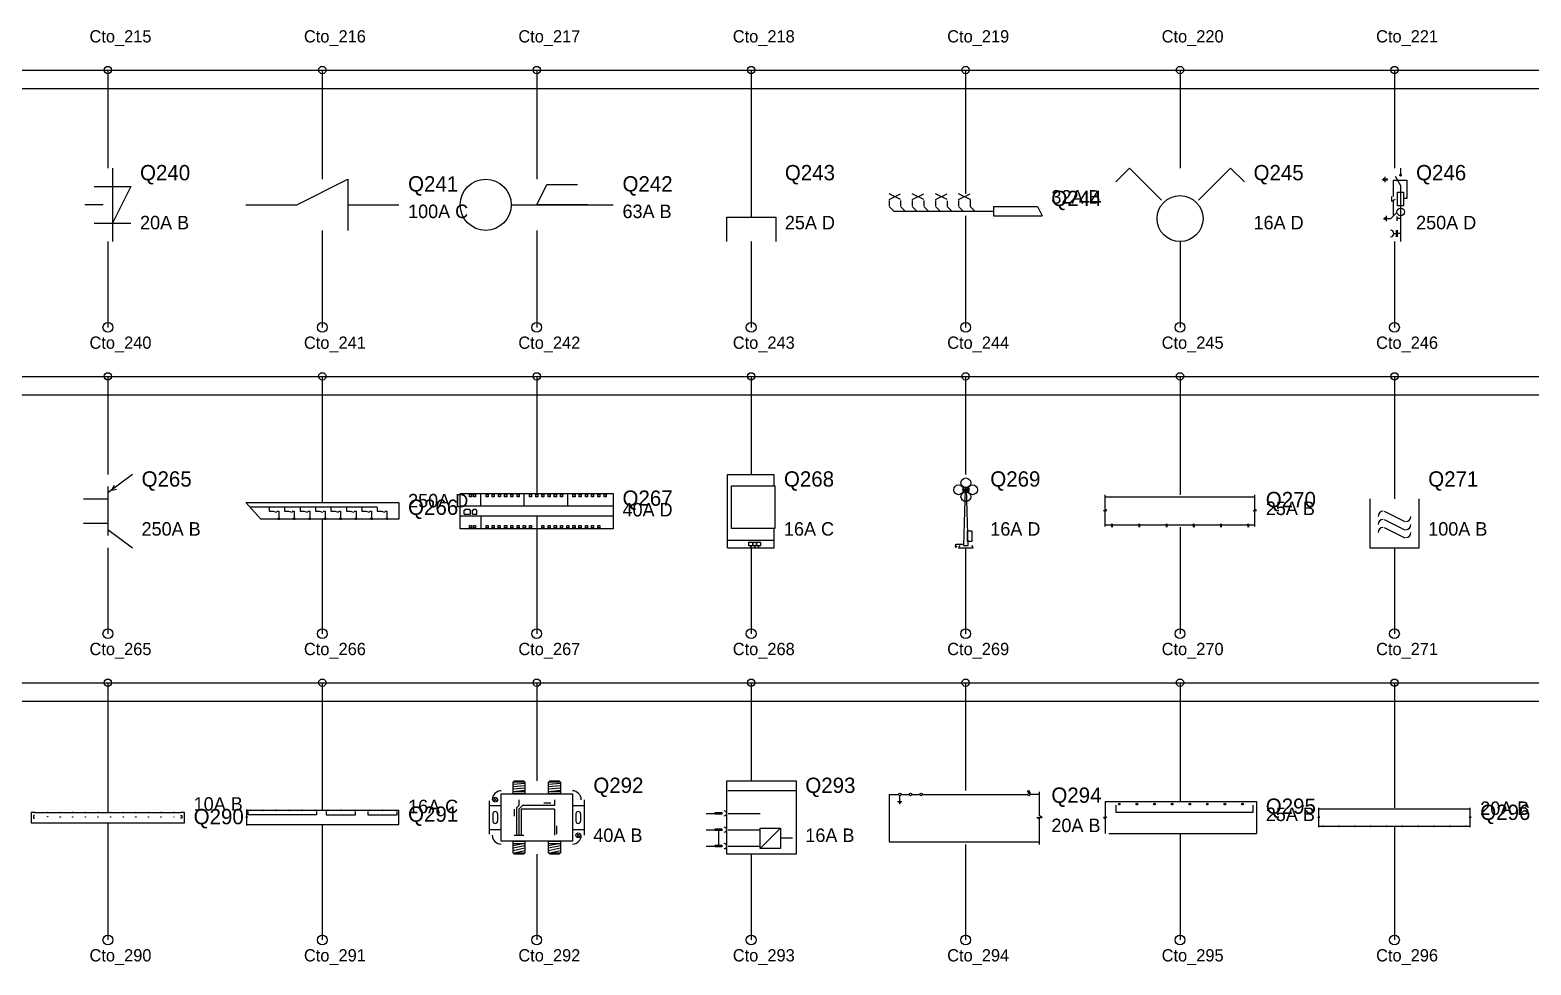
# Model space of a CAD drawing. Header units: metres. Extents: x 2 to 99, y 2 to 133.
# Drawn here: x 54.73 to 79.23, y 69.39 to 84.65 of the extents above; entities that cross this region are included whole.
import ezdxf

# ---------------------------------------------------------------- set-up
doc = ezdxf.new("R2010")
doc.units = ezdxf.units.M
for name, color, linetype in [('BARRAS_BUSBAR', 7, 'Continuous'), ('COMPONENTES', 7, 'Continuous'), ('LINEAS_FUERZA', 7, 'Continuous'), ('TEXTOS_CIRCUITO', 7, 'Continuous')]:
    doc.layers.add(name, color=color, linetype=linetype)

msp = doc.modelspace()

# ---------------------------------------------------------------- linework, layer by layer
at = {"layer": 'BARRAS_BUSBAR'}
for p, q in [((5, 84), (96, 84)), ((5, 83.7), (96, 83.7)), ((5, 79), (96, 79)), ((5, 78.7), (96, 78.7)), ((5, 74), (96, 74)), ((5, 73.7), (96, 73.7))]:
    msp.add_line(p, q, dxfattribs=at)
at = {"layer": 'COMPONENTES'}
for p, q in [((56.075, 82.4), (56.075, 81.2)), ((66.5, 82.4), (66.5, 81.6)), ((72.675, 82.4), (72.45, 82.175)), ((73.2, 81.875), (72.675, 82.4)), ((73.8, 81.875), (74.325, 82.4)), ((74.325, 82.4), (74.55, 82.175)), ((77.1, 82.4), (77.1, 82.29)), ((76.797, 82.213), (76.797, 82.202)), ((76.819, 82.235), (76.819, 82.191)), ((76.841, 82.257), (76.841, 82.169)), ((76.852, 82.213), (76.863, 82.213)), ((76.874, 82.235), (76.874, 82.191)), ((77.078, 82.29), (77.122, 82.29)), ((68.75, 81.885), (68.939, 81.98)), ((68.939, 81.885), (68.75, 81.98)), ((68.75, 81.87), (68.75, 81.786)), ((68.939, 81.87), (68.939, 81.786)), ((69.129, 81.885), (69.318, 81.98)), ((69.318, 81.885), (69.129, 81.98)), ((69.129, 81.87), (69.129, 81.786)), ((69.318, 81.87), (69.318, 81.786)), ((69.508, 81.885), (69.697, 81.98)), ((69.697, 81.885), (69.508, 81.98)), ((69.508, 81.87), (69.508, 81.786)), ((69.697, 81.866), (69.697, 81.772)), ((69.886, 81.885), (70.076, 81.98)), ((70.076, 81.885), (69.886, 81.98)), ((69.886, 81.87), (69.886, 81.786)), ((70.076, 81.885), (70.076, 81.772)), ((76.982, 81.629), (76.982, 81.872)), ((55.925, 81.8), (55.625, 81.8)), ((58.25, 81.8), (59.083, 81.8)), ((59.917, 81.8), (60.75, 81.8)), ((62.583, 81.8), (64.25, 81.8)), ((68.75, 81.772), (68.826, 81.696)), ((68.831, 81.696), (70.455, 81.696)), ((68.939, 81.772), (69.015, 81.696)), ((69.129, 81.772), (69.205, 81.696)), ((69.318, 81.772), (69.394, 81.696)), ((69.508, 81.772), (69.583, 81.696)), ((69.697, 81.772), (69.773, 81.696)), ((69.886, 81.772), (69.962, 81.696)), ((70.075, 81.773), (70.151, 81.697)), ((70.455, 81.772), (70.455, 81.62)), ((70.455, 81.772), (71.174, 81.772)), ((70.455, 81.62), (71.25, 81.62)), ((71.174, 81.772), (71.25, 81.62)), ((76.844, 81.597), (76.844, 81.553)), ((76.866, 81.619), (76.866, 81.531)), ((77.037, 81.607), (77.037, 81.541)), ((55.775, 81.5), (56.375, 81.5)), ((76.822, 81.575), (76.822, 81.564)), ((77.026, 81.387), (77.026, 81.277)), ((77.045, 81.387), (77.045, 81.277)), ((77.092, 81.574), (77.048, 81.574)), ((76.99, 81.332), (77.023, 81.332)), ((77.1, 81.332), (77.045, 81.332)), ((56.4, 77.4), (56, 77.1)), ((56, 77.2), (56, 76.4)), ((66.115, 77.4), (66.866, 77.4)), ((66.115, 76.2), (66.115, 77.4)), ((66.873, 77.217), (66.873, 77.4)), ((77, 77.4), (77, 76.999)), ((55.6, 77), (56, 77)), ((58.25, 76.939), (58.496, 76.671)), ((61.919, 77.074), (61.919, 77.087)), ((61.986, 77.074), (61.986, 77.087)), ((62.088, 76.884), (62.088, 77.084)), ((62.189, 77.074), (62.189, 77.087)), ((62.291, 77.074), (62.291, 77.087)), ((62.392, 77.074), (62.392, 77.087)), ((62.493, 77.074), (62.493, 77.087)), ((62.595, 77.074), (62.595, 77.087)), ((62.696, 77.074), (62.696, 77.087)), ((62.797, 76.884), (62.797, 77.084)), ((62.899, 77.074), (62.899, 77.087)), ((63, 77.074), (63, 77.087)), ((63.101, 77.074), (63.101, 77.087)), ((63.203, 77.074), (63.203, 77.087)), ((63.304, 77.074), (63.304, 77.087)), ((63.405, 77.074), (63.405, 77.087)), ((63.507, 76.884), (63.507, 77.084)), ((63.608, 77.074), (63.608, 77.087)), ((63.709, 77.074), (63.709, 77.087)), ((63.811, 77.074), (63.811, 77.087)), ((63.912, 77.074), (63.912, 77.087)), ((64.014, 77.074), (64.014, 77.087)), ((64.115, 77.074), (64.115, 77.087)), ((72.278, 77.036), (74.722, 77.036)), ((60.397, 76.864), (58.316, 76.864)), ((61.818, 76.817), (61.831, 76.817)), ((61.818, 76.749), (61.818, 76.817)), ((61.818, 76.749), (61.919, 76.749)), ((61.831, 76.83), (61.905, 76.83)), ((61.831, 76.817), (61.831, 76.83)), ((61.905, 76.817), (61.905, 76.83)), ((61.919, 76.817), (61.905, 76.817)), ((61.919, 76.749), (61.919, 76.817)), ((61.953, 76.817), (61.966, 76.817)), ((61.953, 76.749), (61.953, 76.817)), ((61.953, 76.749), (62.02, 76.749)), ((61.966, 76.83), (62.007, 76.83)), ((61.966, 76.817), (61.966, 76.83)), ((62.007, 76.82), (62.007, 76.83)), ((62.02, 76.817), (62.007, 76.817)), ((62.02, 76.749), (62.02, 76.817)), ((62.088, 76.716), (62.088, 76.513)), ((63, 76.716), (63, 76.513)), ((76.833, 76.798), (77.167, 76.631)), ((56, 76.6), (55.6, 76.6)), ((56, 76.5), (56.4, 76.2)), ((58.663, 76.671), (58.496, 76.671)), ((58.773, 76.671), (58.644, 76.671)), ((58.915, 76.671), (58.802, 76.671)), ((59.026, 76.671), (58.899, 76.671)), ((59.167, 76.671), (59.057, 76.671)), ((59.278, 76.671), (59.148, 76.671)), ((59.42, 76.671), (59.309, 76.671)), ((59.53, 76.671), (59.404, 76.671)), ((59.672, 76.671), (59.558, 76.671)), ((59.782, 76.671), (59.656, 76.671)), ((59.924, 76.671), (59.811, 76.671)), ((60.038, 76.671), (59.905, 76.671)), ((60.176, 76.671), (60.066, 76.671)), ((60.287, 76.671), (60.157, 76.671)), ((60.428, 76.671), (60.318, 76.671)), ((60.539, 76.671), (60.413, 76.671)), ((61.919, 76.53), (61.919, 76.513)), ((61.986, 76.53), (61.986, 76.513)), ((62.189, 76.53), (62.189, 76.513)), ((62.291, 76.53), (62.291, 76.513)), ((62.389, 76.53), (62.389, 76.513)), ((62.493, 76.53), (62.493, 76.513)), ((62.595, 76.53), (62.595, 76.513)), ((62.696, 76.53), (62.696, 76.513)), ((62.797, 76.53), (62.797, 76.513)), ((62.899, 76.53), (62.899, 76.513)), ((63.101, 76.53), (63.101, 76.513)), ((63.203, 76.53), (63.203, 76.513)), ((63.304, 76.53), (63.304, 76.513)), ((63.405, 76.53), (63.405, 76.513)), ((63.507, 76.53), (63.507, 76.513)), ((63.608, 76.53), (63.608, 76.513)), ((63.706, 76.53), (63.706, 76.513)), ((63.811, 76.53), (63.811, 76.513)), ((63.912, 76.53), (63.912, 76.513)), ((64.014, 76.53), (64.014, 76.513)), ((66.873, 76.2), (66.873, 76.509)), ((72.278, 76.575), (72.372, 76.575)), ((72.383, 76.569), (72.383, 76.536)), ((72.389, 76.569), (72.389, 76.536)), ((72.394, 76.569), (72.394, 76.536)), ((72.406, 76.575), (72.817, 76.575)), ((72.828, 76.569), (72.828, 76.536)), ((72.833, 76.569), (72.833, 76.536)), ((72.839, 76.569), (72.839, 76.536)), ((72.85, 76.575), (73.261, 76.575)), ((73.272, 76.569), (73.272, 76.536)), ((73.278, 76.569), (73.278, 76.536)), ((73.283, 76.569), (73.283, 76.536)), ((73.294, 76.575), (73.706, 76.575)), ((73.717, 76.569), (73.717, 76.536)), ((73.722, 76.569), (73.722, 76.536)), ((73.728, 76.569), (73.728, 76.536)), ((73.739, 76.575), (74.15, 76.575)), ((74.161, 76.569), (74.161, 76.536)), ((74.167, 76.569), (74.167, 76.536)), ((74.172, 76.569), (74.172, 76.536)), ((74.183, 76.575), (74.594, 76.575)), ((74.606, 76.569), (74.606, 76.536)), ((74.611, 76.569), (74.611, 76.536)), ((74.617, 76.569), (74.617, 76.536)), ((74.628, 76.575), (74.722, 76.575)), ((76.833, 76.664), (77.167, 76.497)), ((76.833, 76.531), (77.167, 76.363)), ((66.115, 76.326), (66.873, 76.326)), ((66.115, 76.2), (66.873, 76.2)), ((66.494, 76.232), (66.494, 76.2)), ((66.557, 76.232), (66.557, 76.2)), ((66.62, 76.232), (66.62, 76.2)), ((69.823, 76.229), (69.861, 76.229)), ((69.83, 76.219), (69.854, 76.219)), ((69.837, 76.21), (69.847, 76.21)), ((62.613, 72.342), (62.806, 72.361)), ((62.613, 72.303), (62.806, 72.323)), ((62.613, 72.265), (62.806, 72.284)), ((63.194, 72.342), (63.387, 72.361)), ((63.194, 72.303), (63.387, 72.323)), ((63.194, 72.265), (63.387, 72.284)), ((62.226, 72.071), (62.226, 71.529)), ((62.303, 72.11), (62.342, 72.071)), ((62.342, 72.11), (62.303, 72.071)), ((62.613, 72.226), (62.806, 72.245)), ((62.613, 72.226), (62.806, 72.226)), ((62.71, 72.09), (62.71, 71.994)), ((63.232, 72.032), (63.116, 72.032)), ((63.194, 72.226), (63.387, 72.245)), ((63.194, 72.226), (63.387, 72.226)), ((63.29, 72.09), (63.29, 71.994)), ((63.774, 72.09), (63.774, 71.51)), ((66.118, 72.24), (67.228, 72.24)), ((68.75, 72.177), (68.75, 71.405)), ((68.75, 72.177), (68.899, 72.177)), ((68.89, 72.063), (68.961, 72.063)), ((68.908, 72.046), (68.943, 72.046)), ((68.917, 72.028), (68.934, 72.028)), ((68.925, 72.063), (68.925, 72.151)), ((68.952, 72.177), (69.075, 72.177)), ((69.127, 72.177), (69.25, 72.177)), ((69.303, 72.177), (71.004, 72.177)), ((71.057, 72.195), (71.004, 72.23)), ((71.022, 72.239), (71.022, 72.186)), ((71.031, 72.239), (71.031, 72.186)), ((71.039, 72.239), (71.039, 72.186)), ((71.206, 72.177), (71.057, 72.177)), ((72.279, 72.059), (74.75, 72.059)), ((74.75, 72.059), (74.75, 71.541)), ((54.818, 71.882), (55.006, 71.882)), ((55.024, 71.882), (55.212, 71.882)), ((55.229, 71.882), (55.418, 71.882)), ((55.435, 71.882), (55.624, 71.882)), ((55.641, 71.882), (55.829, 71.882)), ((55.847, 71.882), (56.035, 71.882)), ((56.053, 71.882), (56.241, 71.882)), ((56.259, 71.882), (56.447, 71.882)), ((56.465, 71.882), (56.653, 71.882)), ((56.671, 71.882), (56.859, 71.882)), ((56.876, 71.882), (57.065, 71.882)), ((57.082, 71.882), (57.182, 71.882)), ((58.263, 71.917), (58.308, 71.917)), ((58.324, 71.917), (58.521, 71.917)), ((58.537, 71.917), (58.734, 71.917)), ((58.749, 71.917), (58.946, 71.917)), ((58.962, 71.917), (59.159, 71.917)), ((59.175, 71.917), (59.371, 71.917)), ((59.387, 71.917), (59.584, 71.917)), ((59.6, 71.917), (59.796, 71.917)), ((59.812, 71.917), (60.009, 71.917)), ((60.025, 71.917), (60.264, 71.917)), ((60.28, 71.917), (60.476, 71.917)), ((60.492, 71.917), (60.689, 71.917)), ((60.705, 71.917), (60.75, 71.917)), ((60.75, 71.683), (60.75, 71.917)), ((62.226, 71.994), (62.419, 71.994)), ((62.284, 71.858), (62.284, 71.742)), ((62.361, 71.858), (62.361, 71.742)), ((62.632, 71.935), (62.632, 71.819)), ((62.71, 71.994), (62.671, 71.955)), ((62.671, 71.955), (62.671, 71.51)), ((62.768, 71.994), (62.71, 71.935)), ((62.71, 71.935), (62.71, 71.51)), ((63.29, 71.935), (62.748, 71.935)), ((62.748, 71.935), (62.748, 71.51)), ((63.29, 71.994), (62.768, 71.994)), ((63.29, 71.935), (63.29, 71.51)), ((63.581, 71.994), (63.774, 71.994)), ((63.639, 71.858), (63.639, 71.742)), ((63.716, 71.858), (63.716, 71.742)), ((65.766, 71.867), (66.007, 71.867)), ((66.123, 71.867), (66.647, 71.867)), ((75.766, 71.943), (78.234, 71.943)), ((58.263, 71.683), (60.75, 71.683)), ((62.226, 71.606), (62.419, 71.606)), ((63.329, 71.529), (63.329, 71.665)), ((63.581, 71.606), (63.774, 71.606)), ((65.766, 71.6), (66.007, 71.6)), ((65.967, 71.613), (65.967, 71.347)), ((66.123, 71.6), (66.647, 71.6)), ((66.647, 71.293), (66.981, 71.627)), ((72.336, 71.541), (74.75, 71.541)), ((75.766, 71.657), (75.821, 71.657)), ((75.841, 71.657), (76.081, 71.657)), ((76.101, 71.657), (76.341, 71.657)), ((76.36, 71.657), (76.601, 71.657)), ((76.62, 71.657), (76.86, 71.657)), ((76.88, 71.657), (77.12, 71.657)), ((77.14, 71.657), (77.38, 71.657)), ((77.399, 71.657), (77.64, 71.657)), ((77.659, 71.657), (77.899, 71.657)), ((77.919, 71.657), (78.159, 71.657)), ((78.179, 71.657), (78.234, 71.657)), ((62.613, 71.374), (62.806, 71.374)), ((62.806, 71.374), (62.613, 71.335)), ((62.806, 71.335), (62.613, 71.297)), ((62.806, 71.297), (62.613, 71.258)), ((62.632, 71.51), (62.787, 71.51)), ((63.194, 71.374), (63.387, 71.374)), ((63.387, 71.374), (63.194, 71.335)), ((63.387, 71.335), (63.194, 71.297)), ((63.387, 71.297), (63.194, 71.258)), ((63.658, 71.529), (63.697, 71.49)), ((63.697, 71.529), (63.658, 71.49)), ((65.766, 71.333), (66.007, 71.333)), ((66.123, 71.333), (66.647, 71.333)), ((66.974, 71.467), (67.174, 71.467)), ((68.75, 71.405), (71.206, 71.405)), ((62.806, 71.258), (62.632, 71.219)), ((63.387, 71.258), (63.213, 71.219))]:
    msp.add_line(p, q, dxfattribs=at)
for points in [[(55.775, 82.1), (56.375, 82.1), (56.075, 81.5)], [(59.083, 81.8), (59.917, 82.217), (59.917, 81.383)], [(63.833, 81.8), (63, 81.8), (63.167, 82.133), (63.667, 82.133)], [(76.982, 81.938), (76.982, 82.202), (77.048, 82.202)], [(77.012, 82.268), (77.1, 82.114), (77.1, 81.2)], [(77.059, 82.202), (77.203, 82.202), (77.203, 81.905), (77.159, 81.905)], [(76.949, 81.938), (76.949, 81.861), (77.015, 81.894)], [(66.1, 81.2), (66.1, 81.6), (66.9, 81.6), (66.9, 81.2)], [(76.872, 81.574), (76.938, 81.574), (77.026, 81.662)], [(56.1, 77.22), (56.06, 77.14), (56.14, 77.16)], [(58.25, 76.939), (60.75, 76.939), (60.75, 76.671), (60.567, 76.671)], [(69.994, 77.165), (69.966, 76.238), (70.042, 76.238), (70.013, 77.165)], [(72.278, 76.547), (72.278, 76.792), (72.25, 76.808), (72.306, 76.808), (72.278, 76.825), (72.278, 77.064)], [(74.722, 76.547), (74.722, 76.792), (74.694, 76.808), (74.75, 76.808), (74.722, 76.825), (74.722, 77.064)], [(76.599, 77.002), (76.599, 76.2), (77.401, 76.2), (77.401, 77.002)], [(58.631, 76.861), (58.631, 76.798), (58.695, 76.798), (58.754, 76.782)], [(58.758, 76.798), (58.789, 76.798), (58.789, 76.668)], [(58.884, 76.861), (58.884, 76.798), (58.947, 76.798), (59.007, 76.782)], [(59.01, 76.798), (59.041, 76.798), (59.041, 76.668)], [(59.136, 76.861), (59.136, 76.798), (59.199, 76.798), (59.259, 76.782)], [(59.262, 76.798), (59.294, 76.798), (59.294, 76.668)], [(59.388, 76.861), (59.388, 76.798), (59.451, 76.798), (59.511, 76.782)], [(59.514, 76.798), (59.546, 76.798), (59.546, 76.668)], [(59.64, 76.861), (59.64, 76.798), (59.703, 76.798), (59.763, 76.782)], [(59.766, 76.798), (59.798, 76.798), (59.798, 76.668)], [(59.892, 76.861), (59.892, 76.798), (59.956, 76.798), (60.015, 76.782)], [(60.019, 76.798), (60.05, 76.798), (60.05, 76.668)], [(60.145, 76.861), (60.145, 76.798), (60.208, 76.798), (60.268, 76.782)], [(60.271, 76.798), (60.302, 76.798), (60.302, 76.668)], [(60.397, 76.861), (60.397, 76.798), (60.46, 76.798), (60.52, 76.782)], [(60.523, 76.798), (60.555, 76.798), (60.555, 76.668)], [(69.842, 76.229), (69.842, 76.262), (69.966, 76.262)], [(69.904, 76.238), (69.885, 76.2), (70.122, 76.2), (70.103, 76.238)], [(71.206, 71.361), (71.206, 71.774), (71.162, 71.8), (71.25, 71.8), (71.206, 71.826), (71.206, 72.221)], [(72.279, 72.059), (72.279, 71.817), (72.307, 71.8), (72.25, 71.8), (72.279, 71.783), (72.279, 71.541)], [(54.8, 71.882), (54.75, 71.882), (54.75, 71.711), (57.25, 71.711), (57.25, 71.882), (57.2, 71.882)], [(54.803, 71.832), (54.785, 71.832), (54.785, 71.791), (54.803, 71.791)], [(57.185, 71.832), (57.206, 71.832), (57.206, 71.791), (57.185, 71.791)], [(58.263, 71.93), (58.263, 71.811), (58.277, 71.803), (58.25, 71.803), (58.263, 71.795), (58.263, 71.67)], [(59.406, 71.896), (59.406, 71.843), (58.29, 71.843), (58.29, 71.896)], [(59.565, 71.896), (59.565, 71.843), (60.043, 71.843), (60.043, 71.896)], [(60.245, 71.896), (60.245, 71.843), (60.723, 71.843), (60.723, 71.896)], [(72.451, 72.001), (72.451, 71.886), (74.693, 71.886), (74.693, 72.001)], [(75.766, 71.641), (75.766, 71.794), (75.75, 71.803), (75.782, 71.803), (75.766, 71.813), (75.766, 71.959)], [(78.234, 71.641), (78.234, 71.794), (78.218, 71.803), (78.25, 71.803), (78.234, 71.813), (78.234, 71.959)]]:
    msp.add_lwpolyline(points, dxfattribs=at)
for points in [[(77.048, 82.004), (77.148, 82.004), (77.148, 81.783), (77.048, 81.783)], [(66.178, 77.211), (66.885, 77.211), (66.885, 76.516), (66.178, 76.516)], [(61.75, 77.087), (64.25, 77.087), (64.25, 76.513), (61.75, 76.513)], [(61.902, 77.07), (61.936, 77.07), (61.936, 77.036), (61.902, 77.036)], [(61.97, 77.07), (62.003, 77.07), (62.003, 77.036), (61.97, 77.036)], [(62.172, 77.07), (62.206, 77.07), (62.206, 77.036), (62.172, 77.036)], [(62.274, 77.07), (62.307, 77.07), (62.307, 77.036), (62.274, 77.036)], [(62.375, 77.07), (62.409, 77.07), (62.409, 77.036), (62.375, 77.036)], [(62.476, 77.07), (62.51, 77.07), (62.51, 77.036), (62.476, 77.036)], [(62.578, 77.07), (62.611, 77.07), (62.611, 77.036), (62.578, 77.036)], [(62.679, 77.07), (62.713, 77.07), (62.713, 77.036), (62.679, 77.036)], [(62.882, 77.07), (62.916, 77.07), (62.916, 77.036), (62.882, 77.036)], [(62.983, 77.07), (63.017, 77.07), (63.017, 77.036), (62.983, 77.036)], [(63.084, 77.07), (63.118, 77.07), (63.118, 77.036), (63.084, 77.036)], [(63.186, 77.07), (63.22, 77.07), (63.22, 77.036), (63.186, 77.036)], [(63.287, 77.07), (63.321, 77.07), (63.321, 77.036), (63.287, 77.036)], [(63.389, 77.07), (63.422, 77.07), (63.422, 77.036), (63.389, 77.036)], [(63.591, 77.07), (63.625, 77.07), (63.625, 77.036), (63.591, 77.036)], [(63.693, 77.07), (63.726, 77.07), (63.726, 77.036), (63.693, 77.036)], [(63.794, 77.07), (63.828, 77.07), (63.828, 77.036), (63.794, 77.036)], [(63.895, 77.07), (63.929, 77.07), (63.929, 77.036), (63.895, 77.036)], [(63.997, 77.07), (64.03, 77.07), (64.03, 77.036), (63.997, 77.036)], [(64.098, 77.07), (64.132, 77.07), (64.132, 77.036), (64.098, 77.036)], [(61.75, 76.884), (64.25, 76.884), (64.25, 76.716), (61.75, 76.716)], [(61.902, 76.564), (61.936, 76.564), (61.936, 76.53), (61.902, 76.53)], [(61.919, 76.526), (61.919, 76.526), (61.919, 76.516), (61.919, 76.516)], [(61.97, 76.564), (62.003, 76.564), (62.003, 76.53), (61.97, 76.53)], [(61.986, 76.526), (61.986, 76.526), (61.986, 76.516), (61.986, 76.516)], [(62.172, 76.564), (62.206, 76.564), (62.206, 76.53), (62.172, 76.53)], [(62.189, 76.526), (62.189, 76.526), (62.189, 76.516), (62.189, 76.516)], [(62.274, 76.564), (62.307, 76.564), (62.307, 76.53), (62.274, 76.53)], [(62.291, 76.526), (62.291, 76.526), (62.291, 76.516), (62.291, 76.516)], [(62.372, 76.564), (62.405, 76.564), (62.405, 76.53), (62.372, 76.53)], [(62.389, 76.526), (62.389, 76.526), (62.389, 76.516), (62.389, 76.516)], [(62.476, 76.564), (62.51, 76.564), (62.51, 76.53), (62.476, 76.53)], [(62.493, 76.526), (62.493, 76.526), (62.493, 76.516), (62.493, 76.516)], [(62.578, 76.564), (62.611, 76.564), (62.611, 76.53), (62.578, 76.53)], [(62.595, 76.526), (62.595, 76.526), (62.595, 76.516), (62.595, 76.516)], [(62.679, 76.564), (62.713, 76.564), (62.713, 76.53), (62.679, 76.53)], [(62.696, 76.526), (62.696, 76.526), (62.696, 76.516), (62.696, 76.516)], [(62.78, 76.564), (62.814, 76.564), (62.814, 76.53), (62.78, 76.53)], [(62.797, 76.526), (62.797, 76.526), (62.797, 76.516), (62.797, 76.516)], [(62.882, 76.564), (62.916, 76.564), (62.916, 76.53), (62.882, 76.53)], [(62.899, 76.526), (62.899, 76.526), (62.899, 76.516), (62.899, 76.516)], [(63.084, 76.564), (63.118, 76.564), (63.118, 76.53), (63.084, 76.53)], [(63.101, 76.526), (63.101, 76.526), (63.101, 76.516), (63.101, 76.516)], [(63.186, 76.564), (63.22, 76.564), (63.22, 76.53), (63.186, 76.53)], [(63.203, 76.526), (63.203, 76.526), (63.203, 76.516), (63.203, 76.516)], [(63.287, 76.564), (63.321, 76.564), (63.321, 76.53), (63.287, 76.53)], [(63.304, 76.526), (63.304, 76.526), (63.304, 76.516), (63.304, 76.516)], [(63.389, 76.564), (63.422, 76.564), (63.422, 76.53), (63.389, 76.53)], [(63.405, 76.526), (63.405, 76.526), (63.405, 76.516), (63.405, 76.516)], [(63.49, 76.564), (63.524, 76.564), (63.524, 76.53), (63.49, 76.53)], [(63.507, 76.526), (63.507, 76.526), (63.507, 76.516), (63.507, 76.516)], [(63.591, 76.564), (63.625, 76.564), (63.625, 76.53), (63.591, 76.53)], [(63.608, 76.526), (63.608, 76.526), (63.608, 76.516), (63.608, 76.516)], [(63.689, 76.564), (63.723, 76.564), (63.723, 76.53), (63.689, 76.53)], [(63.706, 76.526), (63.706, 76.526), (63.706, 76.516), (63.706, 76.516)], [(63.794, 76.564), (63.828, 76.564), (63.828, 76.53), (63.794, 76.53)], [(63.811, 76.526), (63.811, 76.526), (63.811, 76.516), (63.811, 76.516)], [(63.895, 76.564), (63.929, 76.564), (63.929, 76.53), (63.895, 76.53)], [(63.912, 76.526), (63.912, 76.526), (63.912, 76.516), (63.912, 76.516)], [(63.997, 76.564), (64.03, 76.564), (64.03, 76.53), (63.997, 76.53)], [(64.014, 76.526), (64.014, 76.526), (64.014, 76.516), (64.014, 76.516)], [(70.032, 76.48), (70.099, 76.48), (70.099, 76.305), (70.032, 76.305)], [(66.462, 76.295), (66.525, 76.295), (66.525, 76.232), (66.462, 76.232)], [(66.494, 76.225), (66.494, 76.225), (66.494, 76.206), (66.494, 76.206)], [(66.525, 76.295), (66.588, 76.295), (66.588, 76.232), (66.525, 76.232)], [(66.557, 76.225), (66.557, 76.225), (66.557, 76.206), (66.557, 76.206)], [(66.588, 76.295), (66.652, 76.295), (66.652, 76.232), (66.588, 76.232)], [(66.62, 76.225), (66.62, 76.225), (66.62, 76.206), (66.62, 76.206)], [(62.613, 72.381), (62.806, 72.381), (62.806, 72.187), (62.613, 72.187)], [(62.632, 72.4), (62.787, 72.4), (62.787, 72.381), (62.632, 72.381)], [(63.194, 72.381), (63.387, 72.381), (63.387, 72.187), (63.194, 72.187)], [(63.213, 72.4), (63.368, 72.4), (63.368, 72.381), (63.213, 72.381)], [(66.101, 72.4), (67.234, 72.4), (67.234, 71.2), (66.101, 71.2)], [(62.419, 72.187), (63.581, 72.187), (63.581, 71.413), (62.419, 71.413)], [(55.012, 71.814), (55.018, 71.814), (55.018, 71.808), (55.012, 71.808)], [(55.218, 71.811), (55.224, 71.811), (55.224, 71.806), (55.218, 71.806)], [(55.424, 71.811), (55.429, 71.811), (55.429, 71.806), (55.424, 71.806)], [(55.629, 71.811), (55.635, 71.811), (55.635, 71.806), (55.629, 71.806)], [(55.835, 71.811), (55.841, 71.811), (55.841, 71.806), (55.835, 71.806)], [(56.041, 71.811), (56.047, 71.811), (56.047, 71.806), (56.041, 71.806)], [(56.247, 71.811), (56.253, 71.811), (56.253, 71.806), (56.247, 71.806)], [(56.453, 71.811), (56.459, 71.811), (56.459, 71.806), (56.453, 71.806)], [(56.659, 71.811), (56.665, 71.811), (56.665, 71.806), (56.659, 71.806)], [(56.865, 71.811), (56.871, 71.811), (56.871, 71.806), (56.865, 71.806)], [(57.074, 71.811), (57.079, 71.811), (57.079, 71.806), (57.074, 71.806)], [(65.914, 71.88), (66.021, 71.88), (66.021, 71.853), (65.914, 71.853)], [(65.914, 71.613), (66.021, 71.613), (66.021, 71.587), (65.914, 71.587)], [(66.647, 71.627), (66.981, 71.627), (66.981, 71.293), (66.647, 71.293)], [(62.613, 71.413), (62.806, 71.413), (62.806, 71.219), (62.613, 71.219)], [(63.194, 71.413), (63.387, 71.413), (63.387, 71.219), (63.194, 71.219)], [(65.914, 71.347), (66.021, 71.347), (66.021, 71.32), (65.914, 71.32)], [(62.632, 71.219), (62.787, 71.219), (62.787, 71.2), (62.632, 71.2)], [(63.213, 71.219), (63.368, 71.219), (63.368, 71.2), (63.213, 71.2)]]:
    msp.add_lwpolyline(points, close=True, dxfattribs=at)
for centre, radius in [((62.167, 81.8), 0.417), ((77.1, 82.279), 0.011), ((73.5, 81.575), 0.375), ((77.103, 81.684), 0.0623), ((69.885, 77.148), 0.0796), ((70.004, 77.262), 0.0796), ((70.004, 77.148), 0.0499), ((70.004, 77.148), 0.0261), ((70.115, 77.148), 0.0796), ((70.004, 77.036), 0.0796), ((58.789, 76.675), 0.0141), ((59.041, 76.675), 0.0141), ((59.294, 76.675), 0.0141), ((59.546, 76.675), 0.0141), ((59.798, 76.675), 0.0141), ((60.05, 76.675), 0.0141), ((60.302, 76.675), 0.0141), ((60.555, 76.675), 0.0141), ((62.323, 72.09), 0.0387), ((68.925, 72.177), 0.0219), ((69.101, 72.177), 0.0219), ((69.276, 72.177), 0.0219), ((72.509, 72.018), 0.0144), ((72.796, 72.018), 0.0144), ((73.083, 72.018), 0.0144), ((73.371, 72.018), 0.0144), ((73.658, 72.018), 0.0144), ((73.945, 72.018), 0.0144), ((74.233, 72.018), 0.0144), ((74.52, 72.018), 0.0144), ((54.809, 71.882), 0.00662), ((55.015, 71.882), 0.00662), ((55.221, 71.882), 0.00662), ((55.426, 71.882), 0.00662), ((55.632, 71.882), 0.00662), ((55.838, 71.882), 0.00662), ((56.044, 71.882), 0.00662), ((56.25, 71.882), 0.00662), ((56.456, 71.882), 0.00662), ((56.662, 71.882), 0.00662), ((56.868, 71.882), 0.00662), ((57.074, 71.882), 0.00662), ((57.191, 71.882), 0.00662), ((58.316, 71.917), 0.00664), ((58.529, 71.917), 0.00664), ((58.741, 71.917), 0.00664), ((58.954, 71.917), 0.00664), ((59.167, 71.917), 0.00664), ((59.379, 71.917), 0.00664), ((59.592, 71.917), 0.00664), ((59.804, 71.917), 0.00664), ((60.017, 71.917), 0.00664), ((60.272, 71.917), 0.00664), ((60.484, 71.917), 0.00664), ((60.697, 71.917), 0.00664), ((63.677, 71.51), 0.0387), ((75.831, 71.657), 0.00812), ((76.091, 71.657), 0.00812), ((76.351, 71.657), 0.00812), ((76.61, 71.657), 0.00812), ((76.87, 71.657), 0.00812), ((77.13, 71.657), 0.00812), ((77.39, 71.657), 0.00812), ((77.649, 71.657), 0.00812), ((77.909, 71.657), 0.00812), ((78.169, 71.657), 0.00812)]:
    msp.add_circle(centre, radius, dxfattribs=at)
for centre, radius, start, end in [((76.935, 81.332), 0.055, 270, 450), ((76.816, 76.715), 0.0836, 90, 180), ((77.184, 76.715), 0.0836, 270, 360), ((72.389, 76.569), 0.0167, 0, 180), ((72.833, 76.569), 0.0167, 0, 180), ((73.278, 76.569), 0.0167, 0, 180), ((73.722, 76.569), 0.0167, 0, 180), ((74.167, 76.569), 0.0167, 0, 180), ((74.611, 76.569), 0.0167, 0, 180), ((76.816, 76.581), 0.0836, 90, 180), ((76.816, 76.451), 0.0836, 90, 180), ((77.184, 76.581), 0.0836, 270, 360), ((77.184, 76.451), 0.0836, 270, 360), ((62.419, 72.09), 0.145, 90, 180), ((63.581, 72.09), 0.145, 0, 90), ((71.031, 72.186), 0.0263, 180, 360), ((62.323, 71.858), 0.0387, 0, 180), ((63.677, 71.858), 0.0387, 0, 180), ((66.061, 71.867), 0.04, 270, 450), ((62.323, 71.742), 0.0387, 180, 360), ((63.677, 71.742), 0.0387, 180, 360), ((66.061, 71.6), 0.04, 270, 450), ((62.419, 71.51), 0.145, 180, 270), ((63.581, 71.51), 0.145, 270, 360), ((66.061, 71.333), 0.04, 270, 450)]:
    msp.add_arc(centre, radius, start, end, dxfattribs=at)
at = {"layer": 'LINEAS_FUERZA'}
for p, q in [((56, 84), (56, 82.4)), ((59.5, 84), (59.5, 82.217)), ((63, 84), (63, 82.217)), ((66.5, 84), (66.5, 82.4)), ((70, 84), (70, 81.98)), ((73.5, 84), (73.5, 82.4)), ((77, 84), (77, 82.4)), ((70, 81.62), (70, 79.8)), ((59.5, 81.383), (59.5, 79.8)), ((63, 81.383), (63, 79.8)), ((56, 81.2), (56, 79.8)), ((66.5, 81.2), (66.5, 79.8)), ((73.5, 81.2), (73.5, 79.8)), ((77, 81.2), (77, 79.8)), ((56, 79), (56, 77.4)), ((59.5, 79), (59.5, 76.939)), ((63, 79), (63, 77.087)), ((66.5, 79), (66.5, 77.4)), ((70, 79), (70, 77.4)), ((73.5, 79), (73.5, 77.064)), ((77, 79), (77, 77.4)), ((59.5, 76.661), (59.5, 74.8)), ((63, 76.513), (63, 74.8)), ((73.5, 76.536), (73.5, 74.8)), ((56, 76.2), (56, 74.8)), ((66.5, 76.2), (66.5, 74.8)), ((70, 76.2), (70, 74.8)), ((77, 76.2), (77, 74.8)), ((56, 74), (56, 71.889)), ((59.5, 74), (59.5, 71.93)), ((63, 74), (63, 72.4)), ((66.5, 74), (66.5, 72.4)), ((70, 74), (70, 72.239)), ((73.5, 74), (73.5, 72.059)), ((77, 74), (77, 71.959)), ((56, 71.711), (56, 69.8)), ((59.5, 71.67), (59.5, 69.8)), ((73.5, 71.541), (73.5, 69.8)), ((77, 71.641), (77, 69.8)), ((70, 71.361), (70, 69.8)), ((63, 71.2), (63, 69.8)), ((66.5, 71.2), (66.5, 69.8))]:
    msp.add_line(p, q, dxfattribs=at)
for centre, radius in [((56, 84), 0.06), ((59.5, 84), 0.06), ((63, 84), 0.06), ((66.5, 84), 0.06), ((70, 84), 0.06), ((73.5, 84), 0.06), ((77, 84), 0.06), ((56, 79.8), 0.08), ((59.5, 79.8), 0.08), ((63, 79.8), 0.08), ((66.5, 79.8), 0.08), ((70, 79.8), 0.08), ((73.5, 79.8), 0.08), ((77, 79.8), 0.08), ((56, 79), 0.06), ((59.5, 79), 0.06), ((63, 79), 0.06), ((66.5, 79), 0.06), ((70, 79), 0.06), ((73.5, 79), 0.06), ((77, 79), 0.06), ((56, 74.8), 0.08), ((59.5, 74.8), 0.08), ((63, 74.8), 0.08), ((66.5, 74.8), 0.08), ((70, 74.8), 0.08), ((73.5, 74.8), 0.08), ((77, 74.8), 0.08), ((56, 74), 0.06), ((59.5, 74), 0.06), ((63, 74), 0.06), ((66.5, 74), 0.06), ((70, 74), 0.06), ((73.5, 74), 0.06), ((77, 74), 0.06), ((56, 69.8), 0.08), ((59.5, 69.8), 0.08), ((63, 69.8), 0.08), ((66.5, 69.8), 0.08), ((70, 69.8), 0.08), ((73.5, 69.8), 0.08), ((77, 69.8), 0.08)]:
    msp.add_circle(centre, radius, dxfattribs=at)

# ---------------------------------------------------------------- texts
at = {"layer": 'TEXTOS_CIRCUITO'}
for s, height, p in [('Cto_215', 0.2, (55.7, 84.45)), ('Cto_216', 0.2, (59.2, 84.45)), ('Cto_217', 0.2, (62.7, 84.45)), ('Cto_218', 0.2, (66.2, 84.45)), ('Cto_219', 0.2, (69.7, 84.45)), ('Cto_220', 0.2, (73.2, 84.45)), ('Cto_221', 0.2, (76.7, 84.45)), ('Q240', 0.25, (56.525, 82.2)), ('Q243', 0.25, (67.05, 82.2)), ('Q245', 0.25, (74.7, 82.2)), ('Q246', 0.25, (77.353, 82.2)), ('Q241', 0.25, (60.9, 82.017)), ('Q242', 0.25, (64.4, 82.017)), ('32A B', 0.22, (71.4, 81.82)), ('Q244', 0.25, (71.4, 81.78)), ('20A B', 0.22, (56.525, 81.4)), ('100A C', 0.22, (60.9, 81.583)), ('63A B', 0.22, (64.4, 81.583)), ('25A D', 0.22, (67.05, 81.4)), ('16A D', 0.22, (74.7, 81.4)), ('250A D', 0.22, (77.353, 81.4)), ('Cto_240', 0.2, (55.7, 79.45)), ('Cto_241', 0.2, (59.2, 79.45)), ('Cto_242', 0.2, (62.7, 79.45)), ('Cto_243', 0.2, (66.2, 79.45)), ('Cto_244', 0.2, (69.7, 79.45)), ('Cto_245', 0.2, (73.2, 79.45)), ('Cto_246', 0.2, (76.7, 79.45)), ('Q265', 0.25, (56.55, 77.2)), ('Q268', 0.25, (67.035, 77.2)), ('Q269', 0.25, (70.403, 77.2)), ('Q271', 0.25, (77.551, 77.2)), ('250A D', 0.22, (60.9, 76.861)), ('Q266', 0.25, (60.9, 76.739)), ('40A D', 0.22, (64.4, 76.713)), ('Q267', 0.25, (64.4, 76.887)), ('25A B', 0.22, (74.9, 76.736)), ('Q270', 0.25, (74.9, 76.864)), ('250A B', 0.22, (56.55, 76.4)), ('16A C', 0.22, (67.035, 76.4)), ('16A D', 0.22, (70.403, 76.4)), ('100A B', 0.22, (77.551, 76.4)), ('Cto_265', 0.2, (55.7, 74.45)), ('Cto_266', 0.2, (59.2, 74.45)), ('Cto_267', 0.2, (62.7, 74.45)), ('Cto_268', 0.2, (66.2, 74.45)), ('Cto_269', 0.2, (69.7, 74.45)), ('Cto_270', 0.2, (73.2, 74.45)), ('Cto_271', 0.2, (76.7, 74.45)), ('Q292', 0.25, (63.924, 72.2)), ('Q293', 0.25, (67.384, 72.2)), ('Q294', 0.25, (71.4, 72.039)), ('10A B', 0.22, (57.4, 71.911)), ('16A C', 0.22, (60.9, 71.87)), ('Q295', 0.25, (74.9, 71.859)), ('20A B', 0.22, (78.4, 71.841)), ('Q290', 0.25, (57.4, 71.689)), ('Q291', 0.25, (60.9, 71.73)), ('20A B', 0.22, (71.4, 71.561)), ('25A B', 0.22, (74.9, 71.741)), ('Q296', 0.25, (78.4, 71.759)), ('40A B', 0.22, (63.924, 71.4)), ('16A B', 0.22, (67.384, 71.4)), ('Cto_290', 0.2, (55.7, 69.45)), ('Cto_291', 0.2, (59.2, 69.45)), ('Cto_292', 0.2, (62.7, 69.45)), ('Cto_293', 0.2, (66.2, 69.45)), ('Cto_294', 0.2, (69.7, 69.45)), ('Cto_295', 0.2, (73.2, 69.45)), ('Cto_296', 0.2, (76.7, 69.45))]:
    msp.add_text(s, height=height, dxfattribs=at).set_placement(p)

doc.saveas('drawing.dxf')
